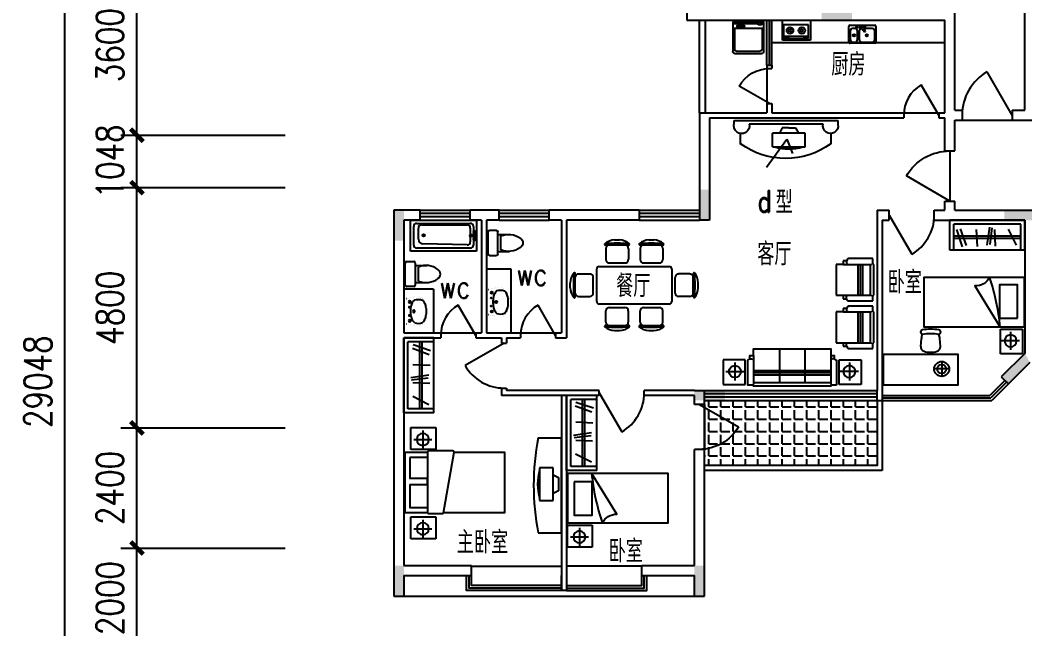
# Model space of a CAD drawing. Header units: millimetres. Extents: x 1293 to 63703, y 510 to 46041.
# Drawn here: x 1293 to 21356, y 16375 to 28539 of the extents above; entities that cross this region are included whole.
import ezdxf
from ezdxf.enums import TextEntityAlignment as Align

# ---------------------------------------------------------------- set-up
doc = ezdxf.new("R2010")
doc.units = ezdxf.units.MM
for name, color, linetype in [('2D', 7, 'Continuous'), ('AXIS', 3, 'Continuous'), ('COLUMN', 7, 'Continuous'), ('F', 12, 'Continuous'), ('JIAJU', 30, 'Continuous'), ('PUB_TEXT', 7, 'Continuous'), ('TOILET', 7, 'Continuous'), ('WALL', 4, 'Continuous'), ('WD', 4, 'Continuous'), ('WINDOW', 5, 'Continuous'), ('WINDOW_TEXT', 7, 'Continuous')]:
    doc.layers.add(name, color=color, linetype=linetype)
doc.styles.add('_ROMAND', font='ROMAND.shx', dxfattribs={"width": 0.8})
doc.styles.add('_XC92', font='txt.shx', dxfattribs={"width": 0.8, "bigfont": 'xc92.shx'})
doc.styles.add('ATT', font='TXT')
doc.styles.add('DIM_FONT', font='SIMPLEX.shx', dxfattribs={"width": 0.8})
doc.styles.add('SIMPLEX', font='SIMPLEX.SHX')
doc.styles.get("Standard").update_dxf_attribs({"font": 'arial.ttf'})
doc.dimstyles.new('AXIS180', dxfattribs={"dimscale": 1.8, "dimtxt": 300, "dimasz": 1, "dimexe": 250, "dimexo": 300, "dimgap": 150, "dimtad": 1, "dimdec": 0, "dimdsep": 46, "dimtxsty": 'DIM_FONT', "dimblk": '_DIMX', "dimcen": 2.5, "dimse1": 1, "dimse2": 1, "dimclrt": 7, "dimadec": 0, "dimazin": 0, "dimtfac": 1, "dimtdec": 0, "dimtix": 1, "dimtmove": 2, "dimatfit": 3, "dimldrblk": '_DIMX', "dimfxl": 1, "dimtolj": 1, "dimtzin": 0, "dimarcsym": 0})

# ---------------------------------------------------------------- blocks, each defined once
blk = doc.blocks.new('_DBLK')
blk.add_line((-0.5, 0), (0, -0.866))
blk.add_arc((-0.5, 0), 1, 300, 0)
at = {"style": 'SIMPLEX', "flags": 9}
blk.add_attdef('A', text='', height=1, dxfattribs=at).set_placement((0, 1.5), align=Align.MIDDLE)
blk = doc.blocks.new('11PTVN02')
at = {"color": 0, "linetype": 'ByBlock'}
for p, q in [((14, 24), (4, 24)), ((4, 24), (4, 0)), ((14, 0), (14, 24)), ((0, 17), (4, 19)), ((0, 12), (0, 17)), ((0, 12), (0, 7)), ((0, 7), (4, 5)), ((14, 0), (4, 0))]:
    blk.add_line(p, q, dxfattribs=at)
blk.add_arc((-21.5, 12), 37, 343.62955, 16.37045, dxfattribs=at)
at = {"color": 0, "linetype": 'ByBlock', "style": 'ATT'}
for tag, p, flags in [('ITEM', (1, -12), 3), ('ROOM_NUMBER', (1, -20), 1), ('WIDTH', (1, -29), 3), ('DEPTH', (1, -38), 3)]:
    blk.add_attdef(tag, p, '', height=6, dxfattribs=dict(at, flags=flags))
blk = doc.blocks.new('-TV')
at = {"xscale": 25, "yscale": 25, "zscale": 25}
blk.add_blockref('11PTVN02', (-1, -1), dxfattribs=at)
blk = doc.blocks.new('-TVG')
at = {"layer": 'F'}
for p, q in [((-21, -78), (-112, -78)), ((-21, -2380), (-21, -78)), ((-540, -231), (-305, -231)), ((-99, -406), (-99, -2049)), ((-436, -1216), (-756, -1085)), ((-1056, -1666), (-436, -1216)), ((-548, -2239), (-305, -2239)), ((-81, -2380), (-21, -2380))]:
    blk.add_line(p, q, dxfattribs=at)
for centre, radius, start, end in [((-142, -244), 168, 79.82, 284.7458), ((860, -1239), 1721, 144.4733, 215.5267), ((-138, -2217), 173, 77.0294, 289.1907)]:
    blk.add_arc(centre, radius, start, end, dxfattribs=at)
at = {"layer": 'F', "xscale": -1.2, "yscale": 1.2, "zscale": 1.2}
blk.add_blockref('-TV', (-186, -1526), dxfattribs=at)
blk = doc.blocks.new('CJ')
at = {"layer": 'JIAJU'}
for p, q in [((-863, 479), (-1323, 479)), ((-1318, 412), (-1318, 187)), ((-1044, 579), (-1143, 579)), ((-868, 412), (-868, 187)), ((-177, 479), (-637, 479)), ((-632, 412), (-632, 187)), ((-357, 579), (-456, 579)), ((-182, 412), (-182, 187)), ((-1500, -650), (-1500, 0)), ((-1450, 50), (-50, 50)), ((-936, 119), (-1251, 119)), ((-249, 119), (-564, 119)), ((0, 0), (0, -650)), ((-1928, -555), (-1928, -95)), ((-1861, -100), (-1636, -100)), ((-1568, -482), (-1568, -168)), ((68, -482), (68, -168)), ((361, -100), (136, -100)), ((428, -555), (428, -95)), ((-2028, -375), (-2028, -275)), ((528, -375), (528, -275)), ((-1861, -550), (-1636, -550)), ((361, -550), (136, -550)), ((-50, -700), (-1450, -700)), ((-1251, -769), (-936, -769)), ((-564, -769), (-249, -769)), ((-1318, -1062), (-1318, -837)), ((-868, -1062), (-868, -837)), ((-632, -1062), (-632, -837)), ((-182, -1062), (-182, -837)), ((-1323, -1129), (-863, -1129)), ((-637, -1129), (-177, -1129)), ((-1143, -1229), (-1044, -1229)), ((-456, -1229), (-357, -1229))]:
    blk.add_line(p, q, dxfattribs=at)
for centre, radius, start, end in [((-1333, 495), 10, 130.7265, 202.67), ((-1323, 499), 20, 202.67, 270), ((-1133, 264), 316, 91.7651, 130.7265), ((-1093, -2199), 2713, 84.8023, 95.1977), ((-1251, 412), 67.5, 90, 180), ((-1054, 264), 316, 49.2735, 88.2349), ((-936, 412), 67.5, 0, 90), ((-863, 499), 20, 270, 337.33), ((-854, 495), 10, 337.33, 49.2735), ((-646, 495), 10, 130.7265, 202.67), ((-637, 499), 20, 202.67, 270), ((-446, 264), 316, 91.7651, 130.7265), ((-407, -2199), 2713, 84.8023, 95.1977), ((-564, 412), 67.5, 90, 180), ((-367, 264), 316, 49.2735, 88.2349), ((-249, 412), 67.5, 0, 90), ((-177, 499), 20, 270, 337.33), ((-167, 495), 10, 337.33, 49.2735), ((-1450, 0), 50, 90, 180), ((-1251, 187), 67.5, 180, 270), ((-936, 187), 67.5, 270, 0), ((-564, 187), 67.5, 180, 270), ((-249, 187), 67.5, 270, 0), ((-50, 0), 50, 0, 90), ((-1713, -285), 316, 139.2735, 178.2349), ((749, -325), 2713, 174.8023, 185.1977), ((-1945, -86), 10, 67.33, 139.2735), ((-1948, -95), 20, 0, 67.33), ((-1861, -168), 67.5, 90, 180), ((-1636, -168), 67.5, 0, 90), ((136, -168), 67.5, 90, 180), ((361, -168), 67.5, 0, 90), ((448, -95), 20, 112.67, 180), ((445, -86), 10, 40.7265, 112.67), ((-2249, -325), 2713, 354.8023, 5.1977), ((213, -285), 316, 1.7651, 40.7265), ((-1713, -365), 316, 181.7651, 220.7265), ((213, -365), 316, 319.2735, 358.2349), ((-1945, -564), 10, 220.7265, 292.67), ((-1948, -555), 20, 292.67, 0), ((-1861, -482), 67.5, 180, 270), ((-1636, -482), 67.5, 270, 0), ((136, -482), 67.5, 180, 270), ((361, -482), 67.5, 270, 0), ((448, -555), 20, 180, 247.33), ((445, -564), 10, 247.33, 319.2735), ((-1450, -650), 50, 180, 270), ((-1251, -837), 67.5, 90, 180), ((-936, -837), 67.5, 0, 90), ((-564, -837), 67.5, 90, 180), ((-249, -837), 67.5, 0, 90), ((-50, -650), 50, 270, 0), ((-1333, -1145), 10, 157.33, 229.2735), ((-1323, -1149), 20, 90, 157.33), ((-1133, -914), 316, 229.2735, 268.2349), ((-1093, 1549), 2713, 264.8023, 275.1977), ((-1251, -1062), 67.5, 180, 270), ((-1054, -914), 316, 271.7651, 310.7265), ((-936, -1062), 67.5, 270, 0), ((-863, -1149), 20, 22.67, 90), ((-854, -1145), 10, 310.7265, 22.67), ((-646, -1145), 10, 157.33, 229.2735), ((-637, -1149), 20, 90, 157.33), ((-446, -914), 316, 229.2735, 268.2349), ((-407, 1549), 2713, 264.8023, 275.1977), ((-564, -1062), 67.5, 180, 270), ((-367, -914), 316, 271.7651, 310.7265), ((-249, -1062), 67.5, 270, 0), ((-177, -1149), 20, 22.67, 90), ((-167, -1145), 10, 310.7265, 22.67)]:
    blk.add_arc(centre, radius, start, end, dxfattribs=at)
at = {"layer": 'JIAJU', "oblique": -180, "text_generation_flag": 4, "width": 0.8, "flags": 9}
for tag in ['XSIZE', 'YSIZE']:
    blk.add_attdef(tag, (-746, -342), '', height=0.5, rotation=180, dxfattribs=at)
blk = doc.blocks.new('-TD')
at = {"color": 0}
for p, q in [((-90, 0), (90, 0)), ((0, -90), (0, 90))]:
    blk.add_line(p, q, dxfattribs=at)
blk.add_circle((0, 0), 60)
blk = doc.blocks.new('-CG')
at = {"layer": 'F'}
for p, q in [((322, 351), (-172, 351)), ((-172, 351), (-172, -87)), ((322, -87), (322, 351)), ((-172, -87), (322, -87))]:
    blk.add_line(p, q, dxfattribs=at)
at = {"layer": 'F', "xscale": 2, "yscale": 2, "zscale": 2}
blk.add_blockref('-TD', (65, 149), dxfattribs=at)
blk = doc.blocks.new('A$C51631F25')
at = {"layer": '2D', "color": 30}
for p, q in [((100, 667), (456, 667)), ((456, 667), (456, 550)), ((456, 550), (97, 550))]:
    blk.add_line(p, q, dxfattribs=at)
for points in [[(0, 30), (0, 1230), (456, 1230)], [(770, 1230), (2000, 1230), (2000, 30), (981, 30)], [(100, 667), (100, 1130), (456, 1130)], [(100, 130), (100, 550)], [(456, 30), (0, 30)], [(456, 130), (100, 130)]]:
    blk.add_lwpolyline(points, dxfattribs=at)
blk.add_lwpolyline([(456, 18), (456, 1229, -0.414214), (474, 1248), (752, 1248, -0.364216), (770, 1233), (983, 21, -0.466043), (965, 0), (474, 0, -0.414214)], format="xyb", close=True, dxfattribs=at)
blk = doc.blocks.new('_C6QHT')
at = {"layer": 'JIAJU'}
for p, q in [((0, -460), (0, 0)), ((0, 0), (1900, 0)), ((1900, -460), (1900, 0)), ((1251, -160), (603, -160)), ((603, -160), (603, -430)), ((738, -160), (792, -52)), ((792, -52), (1062, -52)), ((1062, -52), (1116, -160)), ((1251, -430), (1251, -160)), ((603, -430), (1251, -430))]:
    blk.add_line(p, q, dxfattribs=at)
for centre, radius, start, end in [((950, 4500), 5050, 259.157, 280.843), ((927, 528), 999, 253.6295, 286.3705)]:
    blk.add_arc(centre, radius, start, end, dxfattribs=at)
at = {"style": 'DIM_FONT', "width": 0.8, "flags": 9}
for tag in ['XSIZE', 'YSIZE', 'ZSIZE']:
    blk.add_attdef(tag, (0, 0), '', height=0.5, dxfattribs=at)
for tag in ['XSIZE', 'YSIZE', 'ZSIZE']:
    blk.add_attdef(tag, (0, 0), '', height=0.5, rotation=270, dxfattribs=at)
blk = doc.blocks.new('A$C747D3C6A')
at = {"layer": 'JIAJU', "rotation": 90}
blk.add_blockref('_C6QHT', (0, 0), dxfattribs=at)
blk = doc.blocks.new('U_B16FYY')
for p, q in [((-958, 315), (542, 315)), ((-958, -285), (-958, 315)), ((-878, 235), (462, 235)), ((-878, -285), (-878, 235)), ((462, -285), (462, 235)), ((542, -285), (542, 315)), ((-878, 0), (462, 0)), ((-792, -181), (-632, 138)), ((-351, 134), (-365, -204)), ((-262, -171), (-304, 162)), ((-205, -181), (-257, 176)), ((-9, -209), (6, 134)), ((207, -190), (329, 143)), ((287, -218), (404, 129)), ((-878, -50), (462, -50)), ((-958, -285), (542, -285))]:
    blk.add_line(p, q)
at = {"style": 'DIM_FONT', "width": 0.8, "flags": 9}
for tag in ['XSIZE', 'YSIZE']:
    blk.add_attdef(tag, (0, 0), '', height=0.5, dxfattribs=at)
blk = doc.blocks.new('A$C24C04AE9')
at = {"layer": 'JIAJU', "rotation": 90}
blk.add_blockref('U_B16FYY', (315, 958), dxfattribs=at)
blk = doc.blocks.new('_WBLK')
for p, q in [((-0.5, 0.5), (0.5, 0.5)), ((0.5, 0.1667), (-0.5, 0.1667)), ((0.5, -0.1667), (-0.5, -0.1667)), ((-0.5, -0.5), (0.5, -0.5))]:
    blk.add_line(p, q)
at = {"layer": 'WINDOW_TEXT', "style": 'SIMPLEX', "flags": 9}
blk.add_attdef('A', text='', height=1, dxfattribs=at).set_placement((0, 1.5), align=Align.MIDDLE)
blk = doc.blocks.new('U_B12XQY')
for p, q in [((-340, 275), (360, 275)), ((-340, -225), (-340, 275)), ((360, 275), (360, -225)), ((309, 162), (-314, 162)), ((-314, 162), (-314, -180)), ((309, -180), (309, 162)), ((360, -225), (-340, -225)), ((-314, -125), (309, -125)), ((-314, -180), (309, -180)), ((-281, -147), (-281, -159)), ((-206, -156), (-271, -156)), ((-271, -156), (-271, -173)), ((-271, -173), (-206, -173)), ((-206, -173), (-206, -156)), ((-189, -148), (-189, -159)), ((192, -147), (192, -159)), ((202, -156), (202, -173)), ((267, -156), (202, -156)), ((202, -173), (267, -173)), ((267, -173), (267, -156)), ((284, -148), (284, -159))]:
    blk.add_line(p, q)
for centre, radius in [((-149, 17), 82.5), ((-149, 17), 31.6), ((144, 17), 82.5), ((144, 17), 31.6)]:
    blk.add_circle(centre, radius)
for centre, radius, start, end in [((-277, -148), 4.03, 121.9106, 180), ((-277, -148), 4.03, 180, 197.9454), ((-277, -159), 4.03, 121.9106, 180), ((-277, -159), 4.03, 180, 238.0894), ((-257, -180), 41.3, 104.4631, 121.9106), ((-257, -190), 41.3, 104.4631, 121.9106), ((-257, -127), 41.3, 238.0894, 251.0845), ((-244, -231), 94.4, 96.0983, 104.4631), ((-244, -242), 94.4, 96.0983, 104.4631), ((-235, -314), 177, 90, 96.0983), ((-235, -324), 177, 90, 96.0983), ((-235, -314), 177, 83.9017, 90), ((-235, -324), 177, 83.9017, 90), ((-226, -231), 94.4, 75.5369, 83.9017), ((-226, -242), 94.4, 75.5369, 83.9017), ((-226, -76), 94.4, 282.4611, 284.4631), ((-213, -180), 41.3, 58.0894, 75.5369), ((-213, -190), 41.3, 58.0894, 75.5369), ((-213, -127), 41.3, 284.4631, 301.9106), ((-193, -148), 4.03, 0, 58.0894), ((-193, -159), 4.03, 0, 58.0894), ((-193, -159), 4.03, 301.9106, 360), ((196, -148), 4.03, 121.9106, 180), ((196, -148), 4.03, 180, 197.9454), ((196, -159), 4.03, 121.9106, 180), ((196, -159), 4.03, 180, 238.0894), ((216, -180), 41.3, 104.4631, 121.9106), ((216, -190), 41.3, 104.4631, 121.9106), ((216, -127), 41.3, 238.0894, 251.0845), ((229, -231), 94.4, 96.0983, 104.4631), ((229, -242), 94.4, 96.0983, 104.4631), ((238, -314), 177, 90, 96.0983), ((238, -324), 177, 90, 96.0983), ((238, -314), 177, 83.9017, 90), ((238, -324), 177, 83.9017, 90), ((247, -231), 94.4, 75.5369, 83.9017), ((247, -242), 94.4, 75.5369, 83.9017), ((247, -76), 94.4, 282.4611, 284.4631), ((260, -180), 41.3, 58.0894, 75.5369), ((260, -190), 41.3, 58.0894, 75.5369), ((260, -127), 41.3, 284.4631, 301.9106), ((280, -148), 4.03, 0, 58.0894), ((280, -159), 4.03, 0, 58.0894), ((280, -159), 4.03, 301.9106, 360)]:
    blk.add_arc(centre, radius, start, end)
at = {"style": 'DIM_FONT', "width": 0.8, "flags": 9}
for tag in ['XSIZE', 'YSIZE']:
    blk.add_attdef(tag, (0, 0), '', height=0.5, dxfattribs=at)
blk = doc.blocks.new('M_E29JIV')
at = {"color": 0, "linetype": 'ByBlock'}
for p, q in [((0, -307), (0, 307)), ((31, 338), (419, 338)), ((358, 307), (143, 307)), ((450, 307), (450, -307)), ((48, 2), (57, -12)), ((59, 31), (163, 70)), ((82, 245), (82, 40)), ((173, 53), (87, -18)), ((163, 70), (173, 53)), ((419, -20), (419, 245)), ((82, -184), (82, -245)), ((143, -82), (358, -82)), ((358, -123), (143, -123)), ((419, -245), (419, -184)), ((419, -338), (31, -338)), ((143, -307), (358, -307))]:
    blk.add_line(p, q, dxfattribs=at)
for centre, radius in [((51, 61), 20.5), ((251, 112), 25.6), ((51, -61), 20.5), ((51, -143), 20.5), ((251, -210), 25.6)]:
    blk.add_circle(centre, radius, dxfattribs=at)
for centre, radius, start, end in [((31, 307), 30.7, 90, 180), ((143, 245), 61.4, 90, 180), ((358, 245), 61.4, 0, 90), ((419, 307), 30.7, 0, 90), ((66, 12), 20.5, 110.5377, 210), ((74, -2), 20.5, 210, 309.4623), ((143, -20), 61.4, 180, 270), ((143, -184), 61.4, 90, 180), ((143, -245), 61.4, 180, 270), ((358, -20), 61.4, 270, 0), ((358, -184), 61.4, 0, 90), ((358, -245), 61.4, 270, 0), ((31, -307), 30.7, 180, 270), ((419, -307), 30.7, 270, 0)]:
    blk.add_arc(centre, radius, start, end, dxfattribs=at)
at = {"style": 'DIM_FONT', "width": 0.8, "flags": 9}
for tag in ['XSIZE', 'YSIZE']:
    blk.add_attdef(tag, (0, 0), '', height=0.5, dxfattribs=at)
blk = doc.blocks.new('XYJ')
at = {"layer": 'JIAJU'}
for p, q in [((0, 0), (-690, 0)), ((-647, -36), (-690, -36)), ((-652, -144), (-652, -611)), ((-647, -35), (-647, -66)), ((-647, -66), (-564, -66)), ((-564, -66), (-564, -35)), ((0, -36), (-564, -36)), ((-222, -87), (-222, -99)), ((-212, -96), (-212, -113)), ((-147, -96), (-212, -96)), ((-212, -113), (-147, -113)), ((-147, -113), (-147, -96)), ((-130, -88), (-130, -99)), ((-38, -144), (-38, -611)), ((-78, -651), (-612, -651))]:
    blk.add_line(p, q, dxfattribs=at)
at = {"layer": 'JIAJU', "linetype": 'Continuous'}
for p, q in [((-690, -656), (-690, 0)), ((0, 0), (0, -656)), ((-690, -145), (0, -145)), ((-50, -706), (-640, -706))]:
    blk.add_line(p, q, dxfattribs=at)
at = {"layer": 'JIAJU'}
blk.add_lwpolyline([(-262, -94, 0.185158), (-257, -107, 0.102042), (-237, -122, 0.060862), (-212, -130, 0.047173), (-179, -133, 0.047173), (-145, -130, 0.060862), (-120, -122, 0.102042), (-100, -107, 0.185158), (-95, -94, 0.185158), (-100, -82, 0.102042), (-120, -67, 0.060862), (-145, -59, 0.047173), (-179, -56, 0.047173), (-212, -59, 0.060862), (-237, -67, 0.102042), (-257, -82, 0.185158)], format="xyb", close=True, dxfattribs=at)
for points in [[(-130, -88, 0.259034), (-132, -85, 0.076276), (-144, -80, 0.036515), (-157, -77, 0.026615), (-176, -76, 0.026615), (-195, -77, 0.036515), (-208, -80, 0.076276), (-220, -85, 0.259034), (-222, -88, 0.078462), (-222, -89, 0.056762)], [(-130, -99, 0.259034), (-132, -95, 0.076276), (-144, -90, 0.036515), (-157, -88, 0.026615), (-176, -87, 0.026615), (-195, -88, 0.036515), (-208, -90, 0.076276), (-220, -95, 0.259034), (-222, -99, 0.259034), (-220, -102, 0.056762), (-212, -106, 0.036515)], [(-147, -108, 0.008736), (-144, -107, 0.076276), (-132, -102, 0.259034), (-130, -99, 0.259034)]]:
    blk.add_lwpolyline(points, format="xyb", dxfattribs=at)
blk.add_circle((-604, -35), 17.5, dxfattribs=at)
at = {"layer": 'JIAJU', "linetype": 'Continuous'}
for centre, start, end in [((-640, -656), 180, 270), ((-50, -656), 270, 0)]:
    blk.add_arc(centre, 50, start, end, dxfattribs=at)
at = {"layer": 'JIAJU'}
for centre, start, end in [((-612, -611), 180, 270), ((-78, -611), 270, 0)]:
    blk.add_arc(centre, 40, start, end, dxfattribs=at)
at = {"layer": 'JIAJU', "width": 0.8, "flags": 9}
for tag in ['XSIZE', 'YSIZE']:
    blk.add_attdef(tag, (-345, 0), '', height=0.5, dxfattribs=at)
blk = doc.blocks.new('M_E11')
for p, q in [((-280, -10), (-280, 0)), ((280, 0), (280, -10)), ((-251, -189), (-251, -186)), ((-248, -183), (-250, -185))]:
    blk.add_line(p, q)
at = {"const_width": 1.5}
for points in [[(-280, 0), (280, 0)], [(-326, -200), (-280, -5)], [(326, -204), (280, -5)]]:
    blk.add_lwpolyline(points, dxfattribs=at)
for points in [[(-326, -200, 0.008223), (-326, -204, 0.149285)], [(-326, -266, 0.149285), (-304, -337, 0.107079), (-231, -408, 0.075625), (-131, -450, 0.062436), (-1, -467, 0.062436), (130, -452, 0.075625), (230, -410, 0.107079), (304, -339, 0.149285), (326, -268, 0.005205), (326, -266, 0.086596)]]:
    blk.add_lwpolyline(points, format="xyb", dxfattribs=at)
at = {"const_width": 1.5, "flags": 128}
for points in [[(-326, -204), (-326, -268)], [(326, -204), (326, -268)]]:
    blk.add_lwpolyline(points, dxfattribs=at)
at = {"flags": 128}
for points in [[(-253, -188, 0.172546), (-250, -358, 0.726395)], [(253, -188, -0.172546), (250, -358, -0.726395)]]:
    blk.add_lwpolyline(points, format="xyb", dxfattribs=at)
for points in [[(253, -188, 0.098208), (193, -141, 0.066287), (110, -111, 0.052428), (0, -100, 0.052428), (-110, -111, 0.066287), (-193, -141, 0.093876), (-251, -186, 0.171377)], [(-250, -358, 0.091341), (-193, -401, 0.066287), (-110, -431, 0.052428), (0, -442, 0.052428), (110, -431, 0.066287), (193, -401, 0.091756), (250, -358, 0.171377)]]:
    blk.add_lwpolyline(points, format="xyb")
for centre, radius in [((-210, -75), 24), ((-210, -75), 24), ((-210, -75), 24), ((-90, -65), 10), ((0, -170), 25), ((0, -170), 15), ((90, -65), 10), ((210, -75), 24)]:
    blk.add_circle(centre, radius)
blk.add_arc((-250, -186), 1, 131.3224, 180)
at = {"width": 0.8, "flags": 9}
for tag in ['XSIZE', 'YSIZE']:
    blk.add_attdef(tag, (0, 0), '', height=0.5, dxfattribs=at)
blk = doc.blocks.new('M_E24TTP')
at = {"layer": 'TOILET', "color": 7}
for p, q in [((-170, 200), (-170, 430)), ((170, 200), (170, 430)), ((-140, 260), (140, 260)), ((-250, 30), (-250, 170)), ((-220, 200), (220, 200)), ((220, 0), (-220, 0)), ((250, 170), (250, 30))]:
    blk.add_line(p, q, dxfattribs=at)
for centre, radius, start, end in [((227, 413), 398, 143.3619, 202.5495), ((0, 590), 110, 33.4509, 146.5491), ((-227, 413), 398, 337.4505, 36.6381), ((-220, 170), 30, 90, 180), ((-220, 30), 30, 180, 270), ((220, 170), 30, 0, 90), ((220, 30), 30, 270, 0)]:
    blk.add_arc(centre, radius, start, end, dxfattribs=at)
at = {"style": 'DIM_FONT', "width": 0.8, "flags": 9}
for tag in ['XSIZE', 'YSIZE']:
    blk.add_attdef(tag, (0, 0), '', height=0.5, dxfattribs=at)
blk = doc.blocks.new('U_B14JRS')
for p, q in [((-1420, 680), (280, 680)), ((-1420, -120), (-1420, 680)), ((-1340, 303), (-1340, 520)), ((-1260, 600), (120, 600)), ((200, 520), (200, 40)), ((280, 680), (280, -120)), ((-1377, 303), (-1265, 303)), ((-1377, 278), (-1265, 278)), ((-1260, 302), (-1260, 438)), ((-1178, 518), (-37, 491)), ((80, 371), (80, 80)), ((-1377, 253), (-1265, 253)), ((-1340, 40), (-1340, 253)), ((-1260, 80), (-1260, 253)), ((0, 0), (-1180, 0)), ((280, -120), (-1420, -120)), ((120, -40), (-1260, -40))]:
    blk.add_line(p, q)
for centre, radius in [((-1380, 367), 35.5), ((-1380, 367), 15.5), ((-54, 266), 28.5), ((-1380, 189), 35.5), ((-1380, 189), 15.5)]:
    blk.add_circle(centre, radius)
for centre, radius, start, end in [((-1260, 520), 80, 90, 180), ((120, 520), 80, 0, 90), ((-1377, 278), 40.6, 37.9622, 322.0378), ((-1377, 278), 30.6, 54.6762, 305.3238), ((-1371, 277), 26.3, 90, 295.9667), ((-1265, 278), 25, 270, 90), ((-1180, 438), 80, 88.6442, 180), ((-40, 371), 120, 0, 88.6442), ((-1260, 40), 80, 180, 270), ((-1180, 80), 80, 180, 270), ((0, 80), 80, 270, 0), ((120, 40), 80, 270, 0)]:
    blk.add_arc(centre, radius, start, end)
at = {"style": 'DIM_FONT', "width": 0.8, "flags": 9}
for tag in ['XSIZE', 'YSIZE']:
    blk.add_attdef(tag, (0, 0), '', height=0.5, dxfattribs=at)
blk = doc.blocks.new('A$C009D426A')
at = {"layer": '2D', "color": 30}
for points in [[(0, 0), (0, 1000), (2000, 1000), (2000, 0)], [(131, 824), (131, 158), (490, 158), (490, 824)]]:
    blk.add_lwpolyline(points, close=True, dxfattribs=at)
blk.add_lwpolyline([(477, 998, 0.05735), (692, 0, -0.31665), (983, 178)], format="xyb", close=True, dxfattribs=at)
blk = doc.blocks.new('_C7YTK')
for p, q in [((331, -464), (331, -164)), ((181, -314), (481, -314)), ((355, -763), (369, -924)), ((749, -763), (737, -924))]:
    blk.add_line(p, q)
for radius in [150, 90]:
    blk.add_circle((331, -314), radius)
for centre, radius, start, end in [((447, -755), 92, 106.1087, 185), ((552, -1120), 472, 73.8913, 106.1087), ((657, -755), 92, 355, 73.8913), ((553, -924), 184, 180, 206.2122), ((553, -924), 184, 333.618, 0), ((396, -1051), 46, 98.4555, 261.5445), ((552, 87), 1104, 261.5445, 278.4555), ((552, -4), 1104, 261.5445, 278.4555), ((707, -1051), 46, 278.4555, 81.5445)]:
    blk.add_arc(centre, radius, start, end)
at = {"layer": 'JIAJU'}
blk.add_lwpolyline([(1500, -600), (1500, 0), (0, 0), (0, -600)], close=True, dxfattribs=at)
at = {"style": 'DIM_FONT', "width": 0.8, "flags": 9}
for tag, p, height in [('XSIZE', (0, 0), 0.5), ('YSIZE', (0, 0), 0.5), ('ZSIZE', (0, 0), 0.5), ('XSIZE', (331, -314), 0.3), ('YSIZE', (331, -314), 0.3)]:
    blk.add_attdef(tag, p, '', height=height, dxfattribs=at)
for tag in ['XSIZE', 'YSIZE']:
    blk.add_attdef(tag, (533, -857), '', height=0.5, rotation=180, dxfattribs=at)
blk = doc.blocks.new('_DIMX')
at = {"const_width": 50}
blk.add_lwpolyline([(-70, -70), (70, 70)], dxfattribs=at)
blk = doc.blocks.new('*D109')
at = {"layer": 'AXIS', "color": 0, "lineweight": -2, "transparency": 16777216}
for p, q in [((3627, 17993), (3627, 17995)), ((3627, 15991), (3627, 17991)), ((3627, 15989), (3627, 15988))]:
    blk.add_line(p, q, dxfattribs=at)
at = {"layer": 'DEFPOINTS', "color": 0, "transparency": 16777216}
for p in [(3627, 17991), (8667, 17991), (8667, 15991)]:
    blk.add_point(p, dxfattribs=at)
at = {"layer": 'AXIS', "color": 0, "lineweight": -2, "transparency": 16777216, "xscale": 1.8, "yscale": 1.8, "zscale": 1.8}
for p, rotation in [((3627, 17991), 270), ((3627, 15991), 90)]:
    blk.add_blockref('_DIMX', p, dxfattribs=dict(at, rotation=rotation))
at = {"layer": 'AXIS', "color": 7, "transparency": 16777216, "insert": (3087, 16991), "char_height": 540, "attachment_point": 5, "rotation": 90, "style": 'DIM_FONT'}
blk.add_mtext('\\A1;2000', dxfattribs=at)
blk = doc.blocks.new('*D110')
at = {"layer": 'AXIS', "color": 0, "lineweight": -2, "transparency": 16777216}
blk.add_line((3627, 17993), (3627, 20389), dxfattribs=at)
at = {"layer": 'DEFPOINTS', "color": 0, "transparency": 16777216}
for p in [(3627, 20391), (8667, 20391), (8667, 17991)]:
    blk.add_point(p, dxfattribs=at)
at = {"layer": 'AXIS', "color": 0, "lineweight": -2, "transparency": 16777216, "xscale": 1.8, "yscale": 1.8, "zscale": 1.8}
for p, rotation in [((3627, 20391), 90), ((3627, 17991), 270)]:
    blk.add_blockref('_DIMX', p, dxfattribs=dict(at, rotation=rotation))
at = {"layer": 'AXIS', "color": 7, "transparency": 16777216, "insert": (3087, 19191), "char_height": 540, "attachment_point": 5, "rotation": 90, "style": 'DIM_FONT'}
blk.add_mtext('\\A1;2400', dxfattribs=at)
blk = doc.blocks.new('*D111')
at = {"layer": 'AXIS', "color": 0, "lineweight": -2, "transparency": 16777216}
for p, q in [((3627, 26241), (3627, 26243)), ((3627, 25191), (3627, 26239)), ((3627, 25189), (3627, 25188))]:
    blk.add_line(p, q, dxfattribs=at)
at = {"layer": 'DEFPOINTS', "color": 0, "transparency": 16777216}
for p in [(3627, 26239), (8667, 26239), (8667, 25191)]:
    blk.add_point(p, dxfattribs=at)
at = {"layer": 'AXIS', "color": 0, "lineweight": -2, "transparency": 16777216, "xscale": 1.8, "yscale": 1.8, "zscale": 1.8}
for p, rotation in [((3627, 26239), 270), ((3627, 25191), 90)]:
    blk.add_blockref('_DIMX', p, dxfattribs=dict(at, rotation=rotation))
at = {"layer": 'AXIS', "color": 7, "transparency": 16777216, "insert": (3087, 25715), "char_height": 540, "attachment_point": 5, "rotation": 90, "style": 'DIM_FONT'}
blk.add_mtext('\\A1;1048', dxfattribs=at)
blk = doc.blocks.new('*D112')
at = {"layer": 'AXIS', "color": 0, "lineweight": -2, "transparency": 16777216}
blk.add_line((3627, 26241), (3627, 29837), dxfattribs=at)
at = {"layer": 'DEFPOINTS', "color": 0, "transparency": 16777216}
for p in [(3627, 29839), (8667, 29839), (8667, 26239)]:
    blk.add_point(p, dxfattribs=at)
at = {"layer": 'AXIS', "color": 0, "lineweight": -2, "transparency": 16777216, "xscale": 1.8, "yscale": 1.8, "zscale": 1.8}
for p, rotation in [((3627, 29839), 90), ((3627, 26239), 270)]:
    blk.add_blockref('_DIMX', p, dxfattribs=dict(at, rotation=rotation))
at = {"layer": 'AXIS', "color": 7, "transparency": 16777216, "insert": (3087, 28039), "char_height": 540, "attachment_point": 5, "rotation": 90, "style": 'DIM_FONT'}
blk.add_mtext('\\A1;3600', dxfattribs=at)
blk = doc.blocks.new('*D113')
at = {"layer": 'AXIS', "color": 0, "lineweight": -2, "transparency": 16777216}
blk.add_line((2187, 6793), (2187, 35837), dxfattribs=at)
at = {"layer": 'DEFPOINTS', "color": 0, "transparency": 16777216}
for p in [(2187, 35839), (8667, 35839), (8667, 6791)]:
    blk.add_point(p, dxfattribs=at)
at = {"layer": 'AXIS', "color": 0, "lineweight": -2, "transparency": 16777216, "xscale": 1.8, "yscale": 1.8, "zscale": 1.8}
for p, rotation in [((2187, 35839), 90), ((2187, 6791), 270)]:
    blk.add_blockref('_DIMX', p, dxfattribs=dict(at, rotation=rotation))
at = {"layer": 'AXIS', "color": 7, "transparency": 16777216, "insert": (1647, 21315), "char_height": 540, "attachment_point": 5, "rotation": 90, "style": 'DIM_FONT'}
blk.add_mtext('\\A1;29048', dxfattribs=at)
blk = doc.blocks.new('*D116')
at = {"layer": 'AXIS', "color": 0, "lineweight": -2, "transparency": 16777216}
blk.add_line((3627, 20393), (3627, 25189), dxfattribs=at)
at = {"layer": 'DEFPOINTS', "color": 0, "transparency": 16777216}
for p in [(3627, 25191), (8667, 25191), (8667, 20391)]:
    blk.add_point(p, dxfattribs=at)
at = {"layer": 'AXIS', "color": 0, "lineweight": -2, "transparency": 16777216, "xscale": 1.8, "yscale": 1.8, "zscale": 1.8}
for p, rotation in [((3627, 25191), 90), ((3627, 20391), 270)]:
    blk.add_blockref('_DIMX', p, dxfattribs=dict(at, rotation=rotation))
at = {"layer": 'AXIS', "color": 7, "transparency": 16777216, "insert": (3087, 22791), "char_height": 540, "attachment_point": 5, "rotation": 90, "style": 'DIM_FONT'}
blk.add_mtext('\\A1;4800', dxfattribs=at)

msp = doc.modelspace()

# ---------------------------------------------------------------- hatches: boundary and pattern name
at = {"layer": 'WD'}
h = msp.add_hatch(dxfattribs=at)
h.set_pattern_fill('ANGLE', color=5, scale=35, style=0)
h.set_pattern_definition([(0, (138747.1, 27410), (0, 244.475), [177.8, -66.675]), (90, (138747.1, 27410), (-244.475, 1e-14), [177.8, -66.675])])
h.paths.add_polyline_path([(14956.3, 19639.2), (14956.3, 20939.2), (18406.3, 20939.2), (18406.3, 19639.2)])

# ---------------------------------------------------------------- linework, layer by layer
for p, q in [((14856.3, 26689.2), (14856.3, 28539.2)), ((14976.3, 26689.2), (14976.3, 28539.2)), ((16206.3, 27639.2), (16206.3, 28539.2)), ((16256.3, 27639.2), (16256.3, 28539.2)), ((16306.3, 27639.2), (16306.3, 28539.2)), ((20956.3, 21339.2), (20656.3, 21039.2)), ((20991.6, 21303.8), (20677, 20989.2)), ((21027, 21268.5), (20697.7, 20939.2)), ((18406.3, 20939.2), (18406.3, 19639.2)), ((18506.3, 21039.2), (20656.3, 21039.2)), ((18506.3, 20989.2), (20677, 20989.2)), ((18506.3, 20939.2), (20697.7, 20939.2)), ((18506.3, 20939.2), (18506.3, 19539.2)), ((18406.3, 19639.2), (14956.3, 19639.2)), ((18506.3, 19539.2), (14956.3, 19539.2))]:
    msp.add_line(p, q)
at = {"layer": 'AXIS'}
for p, q in [((3304.7, 26239.2), (6587.1, 26239.2)), ((3304.7, 25191.2), (6587.1, 25191.2)), ((3304.7, 20391.2), (6587.1, 20391.2)), ((3304.7, 17991.2), (6587.1, 17991.2))]:
    msp.add_line(p, q, dxfattribs=at)
at = {"layer": 'COLUMN'}
for points in [[(17296.3, 28739.2), (17296.3, 28539.2), (17906.3, 28739.2), (17906.3, 28539.2)], [(15056.3, 25149.2), (14856.3, 25149.2), (15056.3, 24539.2), (14856.3, 24539.2)], [(8956.3, 24739.2), (8756.3, 24739.2), (8956.3, 24129.2), (8756.3, 24129.2)], [(20946.3, 24739.2), (20946.3, 24539.2), (21556.3, 24739.2), (21556.3, 24539.2)], [(21356.3, 21880.6), (21456.3, 21697.8), (20885.6, 21409.9), (21027, 21268.5)], [(14756.3, 21139.2), (14756.3, 20939.2), (15366.3, 21139.2), (15366.3, 20939.2)], [(8956.3, 17639.2), (8756.3, 17639.2), (8956.3, 17029.2), (8756.3, 17029.2)], [(14956.3, 17639.2), (14756.3, 17639.2), (14956.3, 17029.2), (14756.3, 17029.2)]]:
    msp.add_solid(points, dxfattribs=at)
at = {"layer": 'JIAJU'}
for p, q in [((16306.3, 28089.2), (19756.3, 28089.2)), ((17727.1, 23727.2), (17727.1, 23659)), ((17795.3, 23727.2), (17727.1, 23727.2)), ((17818.1, 23772.7), (17795.3, 23727.2)), ((17795.3, 23727.2), (17795.3, 23681.7)), ((17795.3, 23681.7), (17818.1, 23659)), ((18318.6, 23772.7), (17818.1, 23772.7)), ((18318.6, 23659), (18318.6, 23772.7)), ((11100.3, 23563.7), (10606.3, 23563.7)), ((11100.3, 22289.2), (11100.3, 23563.7)), ((17727.1, 23659), (17590.6, 23659)), ((17590.6, 23659), (17590.6, 23041.2)), ((17727.1, 23659), (17818.1, 23659)), ((17818.1, 23659), (18295.8, 23659)), ((18022.8, 23659), (18022.8, 23041.2)), ((18068.3, 23659), (18068.3, 23041.2)), ((18113.8, 23659), (18113.8, 23041.2)), ((18273.1, 23041.2), (18273.1, 23659)), ((18341.3, 23659), (18318.6, 23659)), ((18341.3, 23041.2), (18341.3, 23659)), ((9550.3, 23164), (8956.3, 23164)), ((9550.3, 23164), (9550.3, 22289.2)), ((17590.6, 23041.2), (17727.1, 23041.2)), ((17727.1, 23041.2), (17818.1, 23041.2)), ((17727.1, 23041.2), (17727.1, 22972.9)), ((17727.1, 22972.9), (17795.3, 22972.9)), ((17795.3, 23018.4), (17818.1, 23041.2)), ((17795.3, 22972.9), (17795.3, 23018.4)), ((17795.3, 22972.9), (17818.1, 22927.4)), ((17818.1, 23041.2), (18295.8, 23041.2)), ((17818.1, 22927.4), (18318.6, 22927.4)), ((18318.6, 22927.4), (18318.6, 23041.2)), ((18318.6, 23041.2), (18341.3, 23041.2)), ((17727.1, 22709.5), (17590.6, 22709.5)), ((17590.6, 22709.5), (17590.6, 22091.7)), ((17727.1, 22777.7), (17727.1, 22709.5)), ((17795.3, 22777.7), (17727.1, 22777.7)), ((17727.1, 22709.5), (17818.1, 22709.5)), ((17818.1, 22823.2), (17795.3, 22777.7)), ((17795.3, 22777.7), (17795.3, 22732.2)), ((17795.3, 22732.2), (17818.1, 22709.5)), ((18318.6, 22823.2), (17818.1, 22823.2)), ((17818.1, 22709.5), (18295.8, 22709.5)), ((18022.8, 22709.5), (18022.8, 22091.7)), ((18068.3, 22709.5), (18068.3, 22091.7)), ((18113.8, 22709.5), (18113.8, 22091.7)), ((18273.1, 22091.7), (18273.1, 22709.5)), ((18318.6, 22709.5), (18318.6, 22823.2)), ((18341.3, 22709.5), (18318.6, 22709.5)), ((18341.3, 22091.7), (18341.3, 22709.5)), ((17590.6, 22091.7), (17727.1, 22091.7)), ((17727.1, 22091.7), (17818.1, 22091.7)), ((17727.1, 22091.7), (17727.1, 22023.4)), ((17795.3, 22068.9), (17818.1, 22091.7)), ((17818.1, 22091.7), (18295.8, 22091.7)), ((18318.6, 21977.9), (18318.6, 22091.7)), ((18318.6, 22091.7), (18341.3, 22091.7)), ((16458.3, 21973.1), (16458.3, 21290.6)), ((16958.8, 21973.1), (16958.8, 21290.6)), ((17727.1, 22023.4), (17795.3, 22023.4)), ((17795.3, 22023.4), (17795.3, 22068.9)), ((17795.3, 22023.4), (17818.1, 21977.9)), ((17818.1, 21977.9), (18318.6, 21977.9)), ((15866.8, 21768.3), (15912.3, 21768.3)), ((15912.3, 21768.3), (15935, 21745.6)), ((15935, 21836.6), (15935, 21745.6)), ((15935, 21745.6), (15935, 21267.8)), ((17482, 21836.6), (17482, 21745.6)), ((17504.8, 21768.3), (17482, 21745.6)), ((17482, 21745.6), (17482, 21267.8)), ((17550.3, 21768.3), (17504.8, 21768.3)), ((15935, 21540.8), (17482, 21540.8)), ((15935, 21495.3), (17482, 21495.3)), ((15935, 21449.8), (17482, 21449.8)), ((17482, 21290.6), (15935, 21290.6))]:
    msp.add_line(p, q, dxfattribs=at)
msp.add_lwpolyline([(17595.8, 21245.1), (17482, 21245.1), (17482, 21222.3), (15935, 21222.3), (15935, 21245.1), (15821.3, 21245.1), (15821.3, 21745.6), (15866.8, 21768.3), (15866.8, 21836.6), (15935, 21836.6), (15935, 21973.1), (17482, 21973.1), (17482, 21836.6), (17550.3, 21836.6), (17550.3, 21768.3), (17595.8, 21745.6)], close=True, dxfattribs=at)
at = {"layer": 'WALL'}
for p, q in [((21356.3, 26739.2), (21356.3, 35739.2)), ((14606.3, 28739.2), (14606.3, 28539.2)), ((19956.3, 26739.2), (19956.3, 28739.2)), ((14606.3, 28539.2), (14856.3, 28539.2)), ((14856.3, 28539.2), (16206.3, 28539.2)), ((16206.3, 28539.2), (16306.3, 28539.2)), ((16306.3, 28539.2), (19756.3, 28539.2)), ((19756.3, 26689.2), (19756.3, 28539.2)), ((16206.3, 27639.2), (16206.3, 27569.6)), ((16206.3, 27639.2), (16306.3, 27639.2)), ((16206.3, 27569.6), (16306.3, 27569.6)), ((16306.3, 27639.2), (16306.3, 27569.6)), ((14856.3, 26689.2), (14856.3, 24739.2)), ((14856.3, 26689.2), (16206.3, 26689.2)), ((16206.3, 26869.6), (16206.3, 26689.2)), ((16206.3, 26869.6), (16306.3, 26869.6)), ((16306.3, 26869.6), (16306.3, 26689.2)), ((16306.3, 26689.2), (18937.4, 26689.2)), ((18937.4, 26689.2), (18937.4, 26589.2)), ((19637.4, 26689.2), (19756.3, 26689.2)), ((19637.4, 26689.2), (19637.4, 26589.2)), ((19956.3, 26739.2), (20102.3, 26739.2)), ((20102.3, 26739.2), (20102.3, 26539.2)), ((21102.3, 26739.2), (21356.3, 26739.2)), ((21102.3, 26739.2), (21102.3, 26539.2)), ((15056.3, 26589.2), (18937.4, 26589.2)), ((15056.3, 26589.2), (15056.3, 24539.2)), ((19637.4, 26589.2), (19756.3, 26589.2)), ((19756.3, 25924.4), (19756.3, 26589.2)), ((19956.3, 26539.2), (20102.3, 26539.2)), ((19956.3, 25924.4), (19956.3, 26539.2)), ((21102.3, 26539.2), (21855.2, 26539.2)), ((19756.3, 25924.4), (19956.3, 25924.4)), ((19756.3, 24739.2), (19756.3, 24924.4)), ((19756.3, 24924.4), (19956.3, 24924.4)), ((19956.3, 24739.2), (19956.3, 24924.4)), ((8756.3, 24739.2), (8756.3, 17029.2)), ((9281.3, 24739.2), (8756.3, 24739.2)), ((9281.3, 24539.2), (9281.3, 24739.2)), ((10281.3, 24539.2), (10281.3, 24739.2)), ((10856.3, 24739.2), (10281.3, 24739.2)), ((10856.3, 24539.2), (10856.3, 24739.2)), ((13656.3, 24739.2), (11856.3, 24739.2)), ((11856.3, 24539.2), (11856.3, 24739.2)), ((13656.3, 24739.2), (13656.3, 24539.2)), ((14856.3, 24739.2), (14856.3, 24539.2)), ((18406.3, 24739.2), (18645.8, 24739.2)), ((18406.3, 24739.2), (18406.3, 21139.2)), ((18645.8, 24539.2), (18645.8, 24739.2)), ((19545.8, 24739.2), (19756.3, 24739.2)), ((19545.8, 24539.2), (19545.8, 24739.2)), ((19956.3, 24739.2), (22649.2, 24739.2)), ((8956.3, 24539.2), (8956.3, 22289.2)), ((9281.3, 24539.2), (8956.3, 24539.2)), ((10506.3, 24539.2), (10281.3, 24539.2)), ((10506.3, 24539.2), (10506.3, 22289.2)), ((10606.3, 24539.2), (10606.3, 22289.2)), ((10856.3, 24539.2), (10606.3, 24539.2)), ((12106.3, 24539.2), (11856.3, 24539.2)), ((12106.3, 24539.2), (12106.3, 22289.2)), ((12206.3, 24539.2), (12206.3, 22189.2)), ((13656.3, 24539.2), (12206.3, 24539.2)), ((15056.3, 24539.2), (14856.3, 24539.2)), ((18506.3, 24539.2), (18645.8, 24539.2)), ((18506.3, 24539.2), (18506.3, 20939.2)), ((19545.8, 24539.2), (21356.3, 24539.2)), ((21356.3, 24539.2), (21356.3, 21880.6)), ((8956.3, 22289.2), (9692.4, 22289.2)), ((9692.4, 22289.2), (9692.4, 22189.2)), ((10392.4, 22289.2), (10506.3, 22289.2)), ((10392.4, 22289.2), (10392.4, 22189.2)), ((10606.3, 22289.2), (11286.4, 22289.2)), ((11286.4, 22289.2), (11286.4, 22189.2)), ((11986.4, 22289.2), (12106.3, 22289.2)), ((11986.4, 22289.2), (11986.4, 22189.2)), ((8956.3, 22189.2), (9692.4, 22189.2)), ((8956.3, 22189.2), (8956.3, 17639.2)), ((10392.4, 22189.2), (10906.3, 22189.2)), ((10906.3, 22189.2), (10906.3, 22086.4)), ((10906.3, 22086.4), (11006.3, 22086.4)), ((11006.3, 22189.2), (11006.3, 22086.4)), ((11006.3, 22189.2), (11286.4, 22189.2)), ((11986.4, 22189.2), (12206.3, 22189.2)), ((21356.3, 21880.6), (20885.6, 21409.9)), ((21456.3, 21697.8), (21027, 21268.5)), ((20885.6, 21409.9), (21027, 21268.5)), ((10906.3, 21186.4), (10906.3, 21039.2)), ((10906.3, 21186.4), (11006.3, 21186.4)), ((11006.3, 21186.4), (11006.3, 21139.2)), ((12855.1, 21139.2), (11006.3, 21139.2)), ((12855.1, 21039.2), (12855.1, 21139.2)), ((14756.3, 21139.2), (13755.1, 21139.2)), ((13755.1, 21039.2), (13755.1, 21139.2)), ((14756.3, 21139.2), (14956.3, 21139.2)), ((14956.3, 20939.2), (14956.3, 21139.2)), ((18406.3, 20939.2), (18406.3, 21139.2)), ((12855.1, 21039.2), (10906.3, 21039.2)), ((12106.3, 21039.2), (12106.3, 17639.2)), ((12206.3, 21039.2), (12206.3, 17639.2)), ((14756.3, 21039.2), (13755.1, 21039.2)), ((14756.3, 20861.4), (14756.3, 21039.2)), ((14956.3, 20861.4), (14956.3, 20939.2)), ((18406.3, 20939.2), (18506.3, 20939.2)), ((14956.3, 20861.4), (14756.3, 20861.4)), ((14956.3, 19961.4), (14756.3, 19961.4)), ((14756.3, 17639.2), (14756.3, 19961.4)), ((14956.3, 17029.2), (14956.3, 19961.4)), ((8956.3, 17639.2), (10306.3, 17639.2)), ((10306.3, 17439.2), (10306.3, 17639.2)), ((12106.3, 17639.2), (12106.3, 17629.2)), ((12106.3, 17629.2), (12106.3, 17139.2)), ((12206.3, 17639.2), (12206.3, 17629.2)), ((12206.3, 17629.2), (12206.3, 17139.2)), ((13706.3, 17639.2), (14756.3, 17639.2)), ((13706.3, 17439.2), (13706.3, 17639.2)), ((8956.3, 17439.2), (10306.3, 17439.2)), ((8956.3, 17439.2), (8956.3, 17029.2)), ((12106.3, 17139.2), (12106.3, 17439.2)), ((13706.3, 17439.2), (14756.3, 17439.2)), ((14756.3, 17029.2), (14756.3, 17439.2)), ((12206.3, 17139.2), (12106.3, 17139.2)), ((8756.3, 17029.2), (8956.3, 17029.2)), ((14756.3, 17029.2), (14956.3, 17029.2))]:
    msp.add_line(p, q, dxfattribs=at)
at = {"layer": 'WD'}
msp.add_lwpolyline([(14956.3, 19639.2), (14956.3, 20939.2), (18406.3, 20939.2), (18406.3, 19639.2), (14956.3, 19639.2)], dxfattribs=at)
at = {"layer": 'WINDOW'}
for p, q in [((16206.3, 27569.6), (16206.3, 26869.6)), ((18937.4, 26689.2), (19602.4, 26689.2)), ((20102.3, 26539.2), (21102.3, 26539.2)), ((19856.3, 25924.4), (19856.3, 24924.4)), ((9692.4, 22289.2), (10449.3, 22289.2)), ((11286.4, 22289.2), (11986.4, 22289.2)), ((14956.3, 20861.4), (14956.3, 19961.4))]:
    msp.add_line(p, q, dxfattribs=at)
for points in [[(10306.3, 17629.2), (12106.3, 17629.2)], [(13706.3, 17629.2), (12206.3, 17629.2)], [(12106.3, 17139.2), (10306.3, 17139.2), (10206.3, 17139.2), (10206.3, 17439.2)], [(12106.3, 17189.2), (10256.3, 17189.2), (10256.3, 17439.2)], [(12106.3, 17239.2), (10306.3, 17239.2), (10306.3, 17439.2)], [(12206.3, 17139.2), (13706.3, 17139.2), (13806.3, 17139.2), (13806.3, 17439.2)], [(12206.3, 17189.2), (13756.3, 17189.2), (13756.3, 17439.2)], [(12206.3, 17239.2), (13706.3, 17239.2), (13706.3, 17439.2)], [(8956.3, 17029.2), (14756.3, 17029.2)]]:
    msp.add_lwpolyline(points, dxfattribs=at)

# ---------------------------------------------------------------- block references
msp.add_blockref('CJ', (14306.2, 23566.3))
at = {"layer": 'JIAJU'}
for name, p, xscale, yscale, zscale in [('XYJ', (15522.4, 28503.9), -0.9, 0.9, 0.9), ('U_B12XQY', (16785.5, 28316.7), 0.8, 0.8, 0.8)]:
    msp.add_blockref(name, p, dxfattribs=dict(at, xscale=xscale, yscale=yscale, zscale=zscale))
for name, p, xscale, yscale, zscale, rotation in [('M_E29JIV', (18112, 28435.7), 0.8, 0.8, 0.8, 270), ('-TVG', (17694.1, 26551), -0.9, 0.9, 0.9, 270), ('U_B14JRS', (9307.5, 24446.4), 0.7737644444444445, 0.7737644444444445, 0.7737644444444445, 180), ('M_E11', (10643.4, 22905.3), 0.9, 0.9, 0.9, 90), ('M_E11', (9002.4, 22719.8), -0.9, 0.9, 0.9, 90)]:
    msp.add_blockref(name, p, dxfattribs=dict(at, xscale=xscale, yscale=yscale, zscale=zscale, rotation=rotation))
at = {"layer": 'JIAJU', "xscale": -1}
for name, p, rotation in [('A$C24C04AE9', (21356.3, 24539.2), 90), ('M_E24TTP', (10632.8, 24086.9), 270), ('-CG', (9269, 20309.8), 180), ('A$C51631F25', (8973.9, 19930.3), 180), ('-CG', (9269, 18525.2), 180), ('-CG', (12395.6, 18360.7), 180)]:
    msp.add_blockref(name, p, dxfattribs=dict(at, rotation=rotation))
at = {"layer": 'JIAJU'}
for name, p, rotation in [('M_E24TTP', (8984.4, 23465.1), 270), ('A$C009D426A', (21341.5, 23404.9), 180), ('_C7YTK', (20025.3, 21254.4), 180), ('-CG', (15417.4, 21580.1), 270), ('A$C747D3C6A', (12097.2, 20194.1), 180)]:
    msp.add_blockref(name, p, dxfattribs=dict(at, rotation=rotation))
at = {"layer": 'JIAJU', "extrusion": (0, 0, -1), "zscale": -1, "rotation": 270}
for p in [(-21219, 22194.4), (-17999.6, 21580.1)]:
    msp.add_blockref('-CG', p, dxfattribs=at)
at = {"layer": 'JIAJU'}
for name, p in [('A$C24C04AE9', (8956.3, 20689.2)), ('A$C24C04AE9', (12206.3, 19539.2)), ('A$C009D426A', (12227.8, 18487.4))]:
    msp.add_blockref(name, p, dxfattribs=at)
at = {"layer": 'WINDOW'}
for p, xscale, yscale, zscale, rotation in [((16256.3, 27219.6), 700, -700, 700, 90), ((20602.3, 26639.2), 1000, 1000, 1000, 179.999999999), ((19287.4, 26639.2), 700, 700, 700, 180), ((19856.3, 25424.4), 1000, -1000, 1000, 90), ((19095.8, 24639.2), -900, -900, 900, 180), ((10042.4, 22239.2), 700, 700, 700, 180), ((11636.4, 22239.2), 700, 700, 700, 180), ((10956.3, 21636.4), -900, -900, 900, 90), ((13305.1, 21089.2), -900, -900, 900, 180), ((14856.3, 20411.4), 900, -900, 900, 270)]:
    msp.add_blockref('_DBLK', p, dxfattribs=dict(at, xscale=xscale, yscale=yscale, zscale=zscale, rotation=rotation))
for p, xscale, yscale, zscale in [((9781.3, 24639.2), 1000, 199.9999999999981, 1000), ((11356.3, 24639.2), 1000, 200.0000000000018, 1000), ((14256.3, 24639.2), 1200, 199.9999999999981, 1200), ((16681.3, 21039.2), 3450, 200, 3450)]:
    msp.add_blockref('_WBLK', p, dxfattribs=dict(at, xscale=xscale, yscale=yscale, zscale=zscale))

# ---------------------------------------------------------------- texts
at = {"layer": 'PUB_TEXT', "width": 0.8}
for s, height, style, p in [('厨房', 450, '_XC92', (17490.2, 27427.2)), ('d', 432, '_ROMAND', (16010.3, 24702)), ('型', 450, '_XC92', (16380, 24673.3)), ('客厅', 450, '_XC92', (16012.5, 23639)), ('wc', 450, '_XC92', (11203.3, 23235.8)), ('餐厅', 450, '_XC92', (13194.8, 23003.3)), ('卧室', 450, '_XC92', (18615.7, 23074)), ('wc', 450, '_XC92', (9664.8, 22984.4)), ('主卧室', 450, '_XC92', (10011.7, 17878.9)), ('卧室', 450, '_XC92', (13045, 17702.9))]:
    msp.add_text(s, height=height, dxfattribs=dict(at, style=style)).set_placement(p)

# ---------------------------------------------------------------- dimensions: what is measured, and where the dimension line sits
at = {"layer": 'AXIS'}
dim = msp.add_aligned_dim(p1=(8667.1, 6791.2), p2=(8667.1, 35839.2), distance=6480, dimstyle='AXIS180', dxfattribs=at)
dim.commit()
dim.dimension.update_dxf_attribs({"geometry": '*D113', "text_midpoint": (1647.1, 21315.2)})
for base, p1, p2, picture, middle in [((3627.1, 29839.2), (8667.1, 26239.2), (8667.1, 29839.2), '*D112', (3087.1, 28039.2)), ((3627.1, 26239.2), (8667.1, 25191.2), (8667.1, 26239.2), '*D111', (3087.1, 25715.2)), ((3627.1, 25191.2), (8667.1, 20391.2), (8667.1, 25191.2), '*D116', (3087.1, 22791.2)), ((3627.1, 20391.2), (8667.1, 17991.2), (8667.1, 20391.2), '*D110', (3087.1, 19191.2)), ((3627.1, 17991.2), (8667.1, 15991.2), (8667.1, 17991.2), '*D109', (3087.1, 16991.2))]:
    dim = msp.add_linear_dim(base=base, p1=p1, p2=p2, angle=270, dimstyle='AXIS180', dxfattribs=at)
    dim.commit()
    dim.dimension.update_dxf_attribs({"geometry": picture, "text_midpoint": middle})

doc.saveas('drawing.dxf')
